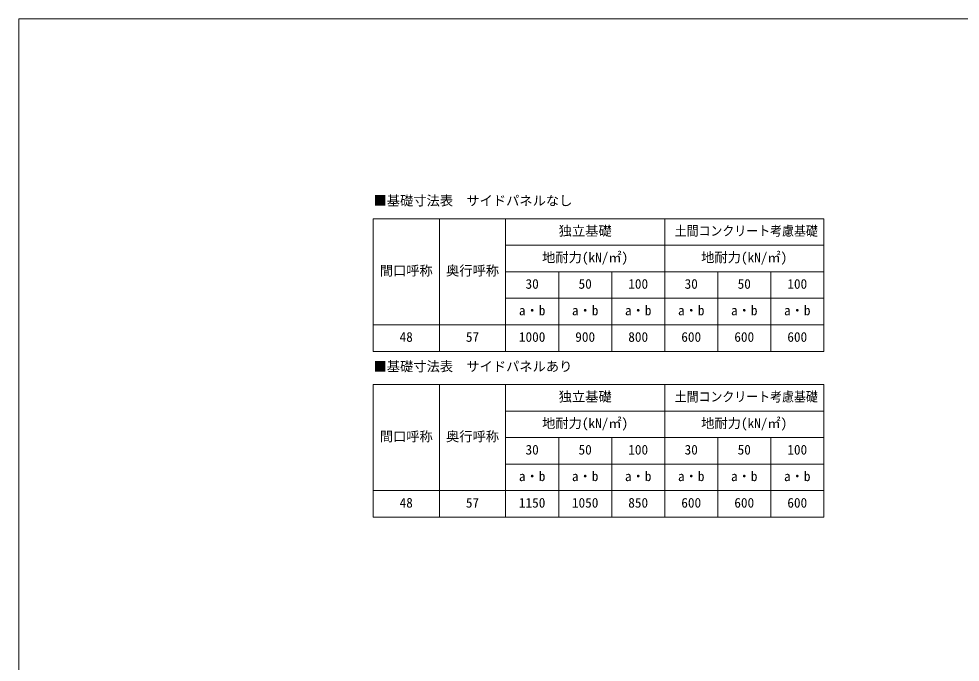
# Model space of a CAD drawing. Units: millimetres at full size, sheet at 1:40; details may follow other scales. Extents: x -11243 to 11243, y -7760 to 7760.
# Drawn here: x -11243 to 119, y 0 to 7760 of the extents above; entities that cross this region are included whole.
import ezdxf
from ezdxf.enums import TextEntityAlignment as Align

# ---------------------------------------------------------------- set-up
doc = ezdxf.new("R2010")
doc.units = ezdxf.units.MM
doc.header["$LTSCALE"] = 40
doc.layers.add('0-E_DET2', color=7, linetype='Continuous', lineweight=18)
doc.layers.add('F-0_240', color=7, linetype='Continuous', lineweight=9)
doc.styles.add('ＭＳ ゴシック', font='')
doc.styles.get('ＭＳ ゴシック').set_extended_font_data('MS Gothic')

msp = doc.modelspace()

# ---------------------------------------------------------------- linework, layer by layer
at = {"layer": '0-E_DET2'}
for p, q in [((-6966.71, 5348.88), (-6966.71, 3748.88)), ((-6966.71, 5348.88), (-1526.71, 5348.88)), ((-6166.71, 5348.88), (-6166.71, 3748.88)), ((-5366.71, 5348.88), (-5366.71, 3748.88)), ((-3446.71, 5348.88), (-3446.71, 3748.88)), ((-1526.71, 5348.88), (-1526.71, 3748.88)), ((-5366.71, 5028.88), (-1526.71, 5028.88)), ((-5366.71, 4708.88), (-1526.71, 4708.88)), ((-4726.71, 4708.88), (-4726.71, 3748.88)), ((-4086.71, 4708.88), (-4086.71, 3748.88)), ((-2806.71, 4708.88), (-2806.71, 3748.88)), ((-2166.71, 4708.88), (-2166.71, 3748.88)), ((-5366.71, 4388.88), (-1526.71, 4388.88)), ((-6966.71, 4068.88), (-1526.71, 4068.88)), ((-6966.71, 3748.88), (-1526.71, 3748.88)), ((-6966.71, 3348.88), (-1526.71, 3348.88)), ((-6966.71, 3348.88), (-6966.71, 1748.88)), ((-6166.71, 3348.88), (-6166.71, 1748.88)), ((-5366.71, 3348.88), (-5366.71, 1748.88)), ((-3446.71, 3348.88), (-3446.71, 1748.88)), ((-1526.71, 3348.88), (-1526.71, 1748.88)), ((-5366.71, 3028.88), (-1526.71, 3028.88)), ((-5366.71, 2708.88), (-1526.71, 2708.88)), ((-4726.71, 2708.88), (-4726.71, 1748.88)), ((-4086.71, 2708.88), (-4086.71, 1748.88)), ((-2806.71, 2708.88), (-2806.71, 1748.88)), ((-2166.71, 2708.88), (-2166.71, 1748.88)), ((-5366.71, 2388.88), (-1526.71, 2388.88)), ((-6966.71, 2068.88), (-1526.71, 2068.88)), ((-6966.71, 1748.88), (-1526.71, 1748.88))]:
    msp.add_line(p, q, dxfattribs=at)
at = {"layer": 'F-0_240', "color": 5}
for q in [(-11242.74, -7760), (10677.26, 7760)]:
    msp.add_line((-11242.74, 7760), q, dxfattribs=at)

# ---------------------------------------------------------------- texts
at = {"layer": '0-E_DET2', "style": 'ＭＳ ゴシック'}
for s, p in [('■基礎寸法表\u3000サイドパネルなし', (-6961.44, 5473.28)), ('独立基礎', (-4726.71, 5108.88)), ('地耐力(kN/㎡)', (-4926.71, 4788.88)), ('地耐力(kN/㎡)', (-3006.71, 4788.88)), ('間口呼称', (-6886.71, 4628.88)), ('奥行呼称', (-6086.71, 4628.88)), ('30', (-5126.71, 4468.88)), ('50', (-4486.71, 4468.88)), ('100', (-3886.71, 4468.88)), ('30', (-3206.71, 4468.88)), ('50', (-2566.71, 4468.88)), ('100', (-1966.71, 4468.88)), ('a・b', (-5206.71, 4148.88)), ('a・b', (-4566.71, 4148.88)), ('a・b', (-3926.71, 4148.88)), ('a・b', (-3286.71, 4148.88)), ('a・b', (-2646.71, 4148.88)), ('a・b', (-2006.71, 4148.88)), ('48', (-6646.71, 3828.88)), ('57', (-5846.71, 3828.88)), ('1000', (-5206.71, 3828.88)), ('900', (-4526.71, 3828.88)), ('800', (-3886.71, 3828.88)), ('600', (-3246.71, 3828.88)), ('600', (-2606.71, 3828.88)), ('600', (-1966.71, 3828.88)), ('■基礎寸法表\u3000サイドパネルあり', (-6961.44, 3473.28)), ('独立基礎', (-4726.71, 3108.88)), ('地耐力(kN/㎡)', (-4926.71, 2788.88)), ('地耐力(kN/㎡)', (-3006.71, 2788.88)), ('間口呼称', (-6886.71, 2628.88)), ('奥行呼称', (-6086.71, 2628.88)), ('30', (-5126.71, 2468.88)), ('50', (-4486.71, 2468.88)), ('100', (-3886.71, 2468.88)), ('30', (-3206.71, 2468.88)), ('50', (-2566.71, 2468.88)), ('100', (-1966.71, 2468.88)), ('a・b', (-5206.71, 2148.88)), ('a・b', (-4566.71, 2148.88)), ('a・b', (-3926.71, 2148.88)), ('a・b', (-3286.71, 2148.88)), ('a・b', (-2646.71, 2148.88)), ('a・b', (-2006.71, 2148.88)), ('48', (-6646.71, 1828.88)), ('57', (-5846.71, 1828.88)), ('1150', (-5206.71, 1828.88)), ('1050', (-4566.71, 1828.88)), ('850', (-3886.71, 1828.88)), ('600', (-3246.71, 1828.88)), ('600', (-2606.71, 1828.88)), ('600', (-1966.71, 1828.88))]:
    msp.add_text(s, height=117.3, dxfattribs=at).set_placement(p, align=Align.BOTTOM_LEFT)
at = {"layer": '0-E_DET2', "style": 'ＭＳ ゴシック', "width": 0.9}
for p in [(-3326.71, 5108.88), (-3326.71, 3108.88)]:
    msp.add_text('土間コンクリート考慮基礎', height=117.3, dxfattribs=at).set_placement(p, align=Align.BOTTOM_LEFT)

doc.saveas('drawing.dxf')
